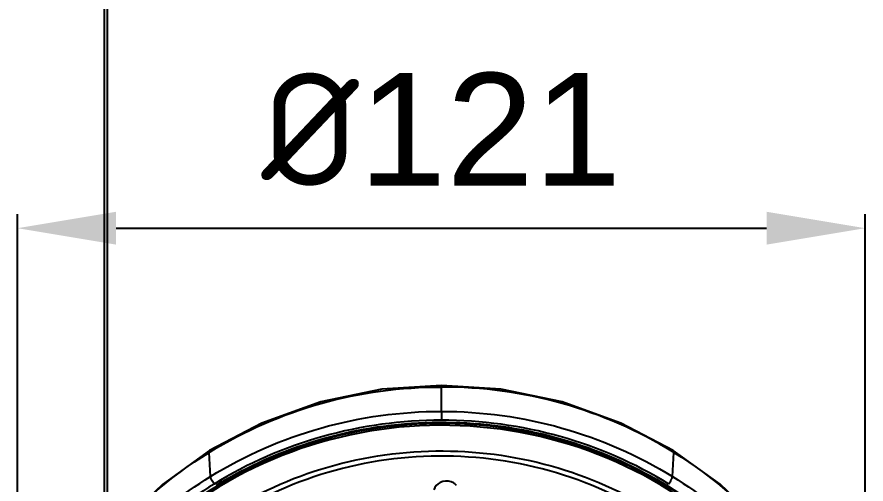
# Model space of a CAD drawing. Header units: millimetres. Extents: x 13495 to 14291, y -4366 to -3315.
# Drawn here: x 13864.16 to 13894.32, y -3782.84 to -3766.26 of the extents above; entities that cross this region are included whole.
import ezdxf

# ---------------------------------------------------------------- set-up
doc = ezdxf.new("R2010")
doc.units = ezdxf.units.MM
doc.header["$LTSCALE"] = 0.1
doc.layers.get('0').update_dxf_attribs({"lineweight": 15})
doc.layers.add('1', color=7, linetype='Continuous')
doc.styles.add('ARIAL', font='arial.ttf')
doc.dimstyles.new('사본 ISO-25', dxfattribs={"dimtxt": 4, "dimasz": 3.5, "dimexe": 0.5, "dimexo": 0.625, "dimgap": 1.5, "dimtad": 1, "dimtih": 1, "dimtoh": 1, "dimdec": 1, "dimlfac": 4, "dimdsep": 46, "dimtxsty": 'ARIAL', "dimcen": 0, "dimclrd": 3, "dimclre": 3, "dimclrt": 3, "dimadec": 1, "dimazin": 0, "dimtfac": 1, "dimtdec": 1, "dimtmove": 0, "dimatfit": 3, "dimfxl": 1.25, "dimtfill": 1, "dimarcsym": 0})

# ---------------------------------------------------------------- blocks, each defined once
blk = doc.blocks.new('*D104')
at = {"color": 3, "lineweight": -2, "transparency": 16777216}
for p, q in [((13864.184, -3793.819), (13864.184, -3773.259)), ((13894.289, -3793.982), (13894.289, -3773.259)), ((13867.684, -3773.759), (13890.789, -3773.759))]:
    blk.add_line(p, q, dxfattribs=at)
at = {"color": 3, "transparency": 16777216}
for points in [[(13867.684, -3773.176), (13867.684, -3774.343), (13864.184, -3773.759)], [(13890.789, -3773.176), (13890.789, -3774.343), (13894.289, -3773.759)]]:
    blk.add_solid(points, dxfattribs=at)
at = {"layer": 'Defpoints', "color": 0, "transparency": 16777216}
for p in [(13894.289, -3773.759), (13864.184, -3794.444), (13894.289, -3794.607)]:
    blk.add_point(p, dxfattribs=at)
at = {"color": 3, "transparency": 16777216, "insert": (13879.236, -3770.251), "char_height": 4, "attachment_point": 5, "style": 'ARIAL', "bg_fill": 3, "box_fill_scale": 1.1, "bg_fill_color": 256, "bg_fill_true_color": 13158600, "bg_fill_transparency": 0}
blk.add_mtext('{\\fISOCPEUR|b0|i0|c0|p34;%%C}121', dxfattribs=at)

msp = doc.modelspace()

# ---------------------------------------------------------------- linework, layer by layer
at = {"layer": '1', "color": 7, "linetype": 'Continuous'}
for p, q in [((13867.255, -3745.327), (13867.255, -3785.012)), ((13867.38, -3784.851), (13867.38, -3745.327)), ((13879.242, -3779.396), (13879.242, -3779.337)), ((13879.242, -3780.261), (13879.242, -3779.396)), ((13879.242, -3780.261), (13879.242, -3780.576)), ((13871.038, -3782.571), (13870.991, -3781.717)), ((13887.445, -3782.571), (13887.493, -3781.717))]:
    msp.add_line(p, q, dxfattribs=at)
for points in [[(13879.242, -3779.337), (13877.129, -3779.478), (13874.951, -3779.927), (13872.867, -3780.676), (13871.006, -3781.655)], [(13887.477, -3781.655), (13885.617, -3780.676), (13883.532, -3779.927), (13881.354, -3779.478), (13879.242, -3779.337)], [(13871.006, -3781.655), (13869.328, -3782.857), (13867.769, -3784.349), (13866.46, -3786.039), (13865.425, -3787.892), (13864.689, -3789.866), (13864.266, -3791.921), (13864.164, -3794.012)], [(13894.213, -3795.03), (13894.322, -3793.916), (13894.207, -3791.84), (13893.775, -3789.801), (13893.035, -3787.842), (13892.001, -3786.004), (13890.695, -3784.328), (13889.145, -3782.848), (13887.477, -3781.655)]]:
    msp.add_lwpolyline(points, dxfattribs=at)
for centre, radius, start, end in [((13878.951, -3794.609), 15.151, 121.5341, 121.6933), ((13879.53, -3794.616), 15.159, 58.3127, 58.472)]:
    msp.add_arc(centre, radius, start, end, dxfattribs=at)
for points, knots in [([(13871.027, -3781.695), (13872.245, -3780.947), (13874.916, -3779.787), (13877.8, -3779.396), (13879.242, -3779.396)], [0, 0, 0, 0, 0.497896, 1, 1, 1, 1]), ([(13887.457, -3781.695), (13886.238, -3780.947), (13883.567, -3779.787), (13880.683, -3779.396), (13879.242, -3779.396)], [0, 0, 0, 0, 0.497895, 1, 1, 1, 1]), ([(13871.038, -3782.571), (13872.253, -3781.821), (13874.92, -3780.655), (13877.802, -3780.261), (13879.242, -3780.261)], [0, 0, 0, 0, 0.497895, 1, 1, 1, 1]), ([(13879.242, -3780.261), (13880.682, -3780.261), (13883.564, -3780.655), (13886.23, -3781.821), (13887.445, -3782.571)], [0, 0, 0, 0, 0.502105, 1, 1, 1, 1]), ([(13879.241, -3780.576), (13877.825, -3780.576), (13874.989, -3780.961), (13872.364, -3782.103), (13871.167, -3782.839)], [0, 0, 0, 0, 0.502087, 1, 1, 1, 1]), ([(13887.317, -3782.839), (13886.119, -3782.103), (13883.494, -3780.961), (13880.658, -3780.576), (13879.241, -3780.576)], [0, 0, 0, 0, 0.497913, 1, 1, 1, 1]), ([(13864.63, -3793.257), (13864.799, -3791.549), (13865.839, -3788.136), (13869.226, -3783.976), (13873.958, -3781.268), (13879.388, -3780.363), (13884.798, -3781.368), (13889.475, -3784.163), (13892.776, -3788.387), (13893.744, -3791.818), (13893.877, -3793.528)], [0, 0, 0, 0, 0.121767, 0.245638, 0.372075, 0.500191, 0.628257, 0.75457, 0.878307, 1, 1, 1, 1]), ([(13890.496, -3803.384), (13891.703, -3802.01), (13893.581, -3798.763), (13894.181, -3793.193), (13892.454, -3787.841), (13888.697, -3783.562), (13883.524, -3780.985), (13877.718, -3780.471), (13872.142, -3782.079), (13869.083, -3784.467), (13867.869, -3785.885)], [0, 0, 0, 0, 0.12306, 0.244548, 0.366574, 0.490907, 0.617911, 0.74639, 0.874326, 1, 1, 1, 1]), ([(13871.25, -3782.881), (13872.354, -3782.204), (13874.763, -3781.132), (13878.661, -3780.49), (13882.602, -3780.843), (13886.307, -3782.168), (13889.514, -3784.375), (13891.992, -3787.312), (13893.559, -3790.77), (13893.917, -3793.269), (13893.917, -3794.507)], [0, 0, 0, 0, 0.126491, 0.254042, 0.381737, 0.50862, 0.633952, 0.757411, 0.879197, 1, 1, 1, 1]), ([(13864.875, -3789.303), (13865.399, -3787.756), (13867.034, -3784.803), (13869.575, -3782.591), (13870.991, -3781.717)], [0, 0, 0, 0, 0.495248, 1, 1, 1, 1]), ([(13865.506, -3794.054), (13865.57, -3792.75), (13866.126, -3790.129), (13868.15, -3786.644), (13871.173, -3783.892), (13874.914, -3782.117), (13879.038, -3781.468), (13883.181, -3782.003), (13886.972, -3783.672), (13889.065, -3785.47), (13889.938, -3786.492)], [0, 0, 0, 0, 0.120916, 0.24321, 0.36755, 0.493861, 0.621392, 0.748983, 0.875454, 1, 1, 1, 1]), ([(13887.493, -3781.717), (13888.941, -3782.611), (13891.533, -3784.885), (13893.17, -3787.928), (13893.679, -3789.518)], [0, 0, 0, 0, 0.504843, 1, 1, 1, 1]), ([(13892.772, -3794.055), (13892.707, -3792.718), (13892.119, -3790.03), (13889.971, -3786.491), (13886.779, -3783.759), (13882.862, -3782.096), (13878.599, -3781.652), (13874.398, -3782.47), (13870.661, -3784.47), (13868.7, -3786.497), (13867.918, -3787.623)], [0, 0, 0, 0, 0.121003, 0.243481, 0.36811, 0.494728, 0.622437, 0.749946, 0.876036, 1, 1, 1, 1]), ([(13864.245, -3794.444), (13864.246, -3793.274), (13864.557, -3790.915), (13865.926, -3787.608), (13868.109, -3784.724), (13870.009, -3783.207), (13871.038, -3782.571)], [0, 0, 0, 0, 0.246205, 0.494235, 0.745332, 1, 1, 1, 1]), ([(13871.169, -3782.837), (13871.135, -3782.788), (13871.088, -3782.703), (13871.04, -3782.611), (13871.038, -3782.571)], [0, 0, 0, 0, 0.601509, 1, 1, 1, 1]), ([(13887.314, -3782.838), (13887.348, -3782.788), (13887.396, -3782.703), (13887.443, -3782.611), (13887.445, -3782.571)], [0, 0, 0, 0, 0.601304, 1, 1, 1, 1]), ([(13887.445, -3782.571), (13888.475, -3783.207), (13890.374, -3784.724), (13892.558, -3787.608), (13893.927, -3790.915), (13894.238, -3793.274), (13894.238, -3794.444)], [0, 0, 0, 0, 0.254668, 0.505765, 0.753795, 1, 1, 1, 1]), ([(13871.167, -3782.839), (13870.153, -3783.462), (13868.279, -3784.949), (13866.118, -3787.78), (13864.754, -3791.03), (13864.434, -3793.353), (13864.427, -3794.505)], [0, 0, 0, 0, 0.254475, 0.505486, 0.753567, 1, 1, 1, 1]), ([(13879.584, -3782.763), (13879.462, -3782.719), (13879.188, -3782.722), (13878.998, -3782.936), (13878.976, -3783.049)], [0, 0, 0, 0, 0.527179, 1, 1, 1, 1])]:
    msp.add_open_spline(points, degree=3, knots=knots, dxfattribs=at)
for points in [[(13871.006, -3781.655), (13870.988, -3781.666), (13870.989, -3781.696), (13870.991, -3781.717)], [(13887.477, -3781.655), (13887.495, -3781.666), (13887.495, -3781.696), (13887.493, -3781.717)], [(13879.692, -3782.818), (13879.659, -3782.795), (13879.622, -3782.776), (13879.584, -3782.763)], [(13879.778, -3782.898), (13879.754, -3782.867), (13879.725, -3782.84), (13879.692, -3782.818)]]:
    msp.add_open_spline(points, degree=3, dxfattribs=at)

# ---------------------------------------------------------------- next in the draw order: dimensions: what is measured, and where the dimension line sits
dim = msp.add_linear_dim(base=(13894.289, -3773.759), p1=(13864.184, -3794.444), p2=(13894.289, -3794.607), text='{\\fISOCPEUR|b0|i0|c0|p34;%%C}121', dimstyle='사본 ISO-25')
dim.commit()
dim.dimension.update_dxf_attribs({"geometry": '*D104', "text_midpoint": (13879.236, -3770.251)})

doc.saveas('drawing.dxf')
